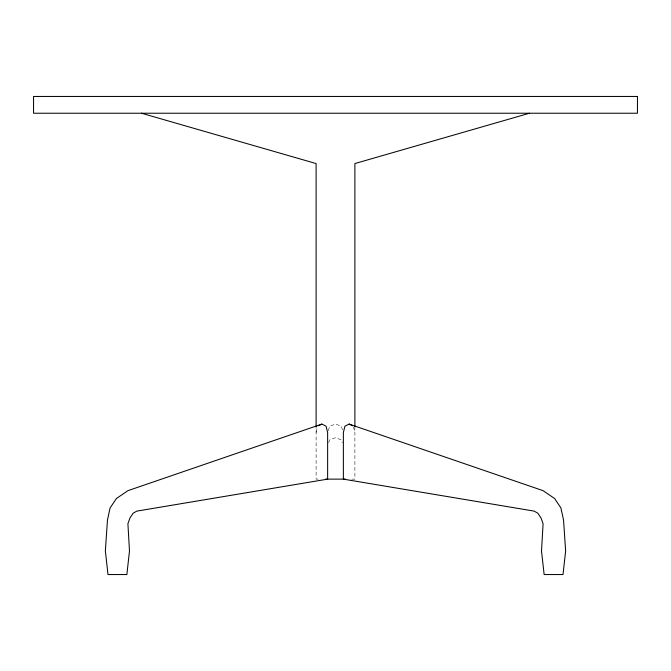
<?xml version="1.0" encoding="UTF-8"?>
<svg xmlns="http://www.w3.org/2000/svg" width="671" height="671" viewBox="0 0 671 671"><rect width="100%" height="100%" fill="white"/><g stroke="black" fill="none" stroke-linecap="round" stroke-linejoin="round"><path stroke-width="0.5" stroke-dasharray="3.35 2.52" d="M316.108 432.476L317.45 427.091M328.236 430.681L329.729 426.186L335.5 424.089L341.271 426.186L342.764 430.681M328.689 442.701L329.729 439.824L335.5 437.727L341.271 439.824L342.311 442.701M318.205 479.136L316.108 479.136L316.108 427.251M351.755 479.136L354.892 479.136L354.892 427.251M353.55 427.091L354.892 432.476"/><path stroke-width="1.01" d="M318.515 425.766L321.87 424.089L326.064 426.186L327.633 432.476L327.633 479.136L136.817 511.117L133.152 513.214L130.006 517.928L127.909 523.699L129.486 550.958L126.861 574.544L107.989 574.544L105.364 550.958L107.461 520.025L110.086 507.964L116.377 498.536L127.909 490.669L321.87 424.089M349.13 424.089L344.936 426.186L343.367 432.476L343.367 479.136L534.183 511.117L537.848 513.214L540.994 517.928L543.091 523.699L541.514 550.958L544.139 574.544L563.011 574.544L565.636 550.958L563.539 520.025L560.914 507.964L554.623 498.536L543.091 490.669L349.13 424.089L352.485 425.766M529.461 113.231L354.892 163.556L354.892 426.714M325.536 479.136L345.464 479.136M141.539 113.231L316.108 163.556L316.108 426.714M637.45 96.456L33.55 96.456L33.55 113.231L637.45 113.231L637.45 96.456"/></g></svg>
